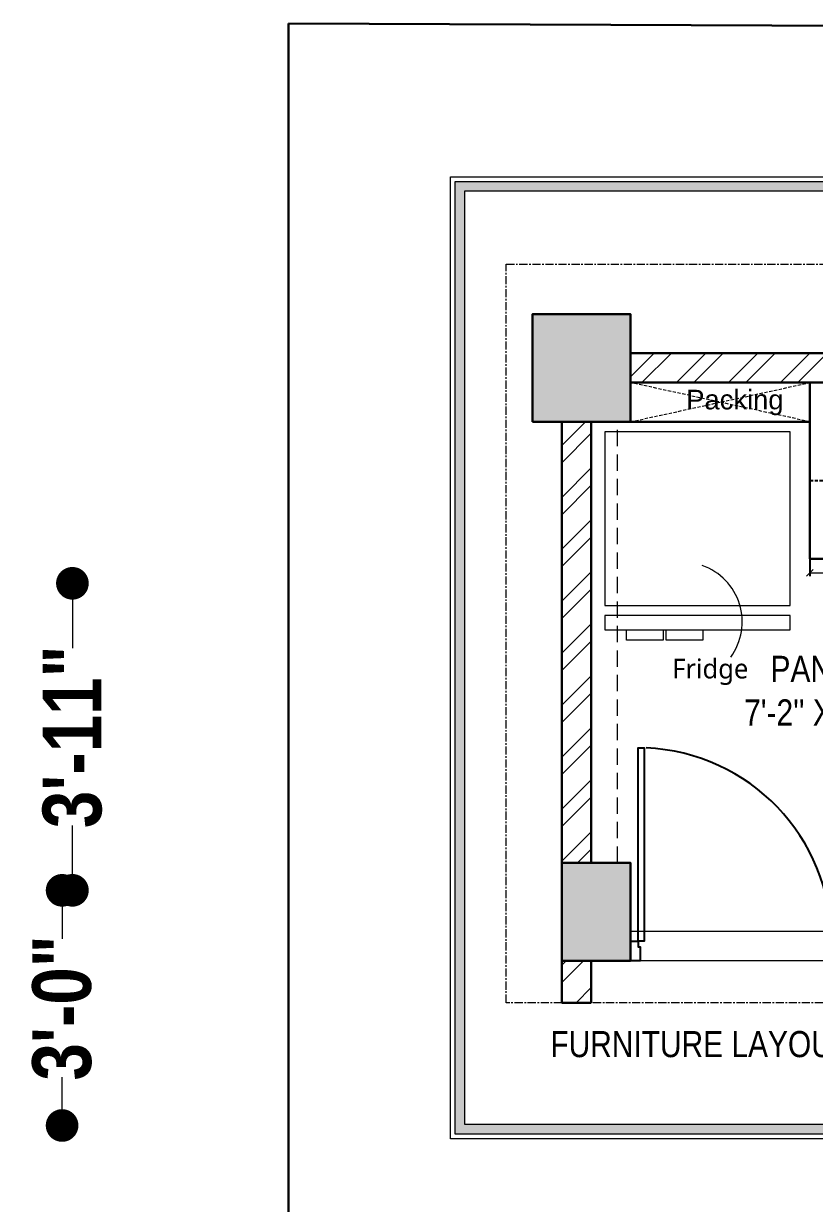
# Model space of a CAD drawing. Header units: millimetres. Extents: x 56222 to 3066687, y -650199 to -121287.
# Drawn here: x 133109.1 to 133230.3, y -184478.2 to -184297.6 of the extents above; entities that cross this region are included whole.
import ezdxf

# ---------------------------------------------------------------- set-up
doc = ezdxf.new("R2010")
doc.units = ezdxf.units.MM
doc.header["$MEASUREMENT"] = 0
doc.header["$PDMODE"] = 35
for name, pattern in [('ACAD_ISO02W100', [15, 12, -3]), ('CENTER', [2, 1.25, -0.25, 0.25, -0.25]), ('DASHED', [0.75, 0.5, -0.25]), ('DASHED2', [0.375, 0.25, -0.125]), ('DASHEDX2', [1.5, 1, -0.5])]:
    doc.linetypes.add(name, pattern=pattern)
doc.layers.get('Defpoints').update_dxf_attribs({"color": 220})
doc.layers.add('AR DOOR', color=40, linetype='Continuous')
doc.layers.add('AR ELE-5', color=134, linetype='Continuous')
for name, color, linetype, lineweight in [('COLUMN', 1, 'Continuous', 30), ('dim05', 1, 'Continuous', 13), ('Dimension', 10, 'DASHEDX2', 20), ('Electrical', 84, 'Continuous', 30), ('FIRST FLOOR', 7, 'Continuous', 9), ('FIRST FLOOR ( TEXT )', 7, 'Continuous', 9), ('FIRST FLOOR_( PLine )_', 251, 'Continuous', 30), ('FUR1', 1, 'Continuous', 0), ('FURNITURE', 32, 'Continuous', 9), ('hatch-wall', 8, 'Continuous', 9), ('Labelling', 1, 'Continuous', 25), ('TILE', 14, 'Continuous', 9), ('wall', 7, 'Continuous', 30)]:
    doc.layers.add(name, color=color, linetype=linetype, lineweight=lineweight)
doc.styles.add('Arial', font='arial.ttf')
doc.styles.add('Cn_BT_9 ( BOLD )', font='swisscb.ttf', dxfattribs={"height": 9})
doc.styles.add('KATHA', font='swissc.ttf')
doc.styles.get("Standard").update_dxf_attribs({"font": 'arial.ttf', "height": 6})
doc.dimstyles.new('Cn_BT_9 ( BOLD )', dxfattribs={"dimtxt": 9, "dimasz": 5, "dimexe": 1.5, "dimexo": 0, "dimgap": 0.09, "dimtad": 0, "dimzin": 3, "dimdsep": 46, "dimlunit": 4, "dimtxsty": 'Cn_BT_9 ( BOLD )', "dimblk": 'DOT', "dimcen": 0.09, "dimdle": 1.5, "dimclrd": 251, "dimclre": 251, "dimclrt": 5, "dimadec": 0, "dimazin": 0, "dimtfac": 0.75, "dimtofl": 0, "dimtmove": 0, "dimatfit": 3, "dimfxl": 0, "dimtolj": 1, "dimtzin": 0, "dimlwd": 15, "dimlwe": 15, "dimarcsym": 0})
doc.dimstyles.new('ISO-25', dxfattribs={"dimtxt": 2.5, "dimasz": 1, "dimexe": 0.5, "dimexo": 1, "dimtad": 0, "dimdec": 1, "dimlunit": 4, "dimtxsty": 'Standard', "dimblk": 'OBLIQUE', "dimcen": 2.5, "dimclrd": 1, "dimclre": 1, "dimclrt": 5, "dimadec": 0, "dimazin": 0, "dimtfac": 1, "dimtdec": 1, "dimtmove": 0, "dimatfit": 3, "dimfxl": 1, "dimlwd": -1, "dimarcsym": 0})

# ---------------------------------------------------------------- blocks, each defined once
blk = doc.blocks.new('*U144')
for points in [[(-1025.5, 0), (-985.5, 0), (-985.5, 30), (-975.5, 30), (-975.5, 100), (-1025.5, 100)], [(40, 0), (0, 0), (0, 30), (-10, 30), (-10, 100), (40, 100)], [(0, 0), (0, -985.5), (-30, -985.5), (-30, 0)]]:
    blk.add_lwpolyline(points, close=True)
at = {"layer": 'AR ELE-5', "linetype": 'ByBlock', "ltscale": 15}
blk.add_arc((1.4, 0.6), 987, 180.03474, 267.62699, dxfattribs=at)
blk = doc.blocks.new('_Oblique')
at = {"layer": 'wall', "color": 0, "lineweight": -2}
blk.add_line((-0.5, -0.5), (0.5, 0.5), dxfattribs=at)
blk = doc.blocks.new('*D166')
at = {"layer": 'Defpoints', "color": 0, "lineweight": 30, "transparency": 16777216}
for p in [(133229.55, -184375.97), (133316.07, -184379.47), (133316.07, -184381.63)]:
    blk.add_point(p, dxfattribs=at)
at = {"layer": 'dim05', "color": 1, "linetype": 'Continuous', "lineweight": -2, "transparency": 16777216}
for p, q in [((133229.55, -184376.97), (133229.55, -184382.13)), ((133316.07, -184380.47), (133316.07, -184382.13))]:
    blk.add_line(p, q, dxfattribs=at)
at = {"layer": 'dim05', "color": 1, "linetype": 'Continuous', "transparency": 16777216}
for p, q in [((133229.55, -184381.63), (133267.96, -184381.63)), ((133316.07, -184381.63), (133277.66, -184381.63))]:
    blk.add_line(p, q, dxfattribs=at)
at = {"layer": 'dim05', "color": 1, "transparency": 16777216, "rotation": 180}
blk.add_blockref('_Oblique', (133229.55, -184381.63), dxfattribs=at)
at = {"layer": 'dim05', "color": 1, "transparency": 16777216}
blk.add_blockref('_Oblique', (133316.07, -184381.63), dxfattribs=at)
at = {"layer": 'dim05', "color": 5, "lineweight": 25, "transparency": 16777216, "insert": (133272.81, -184381.63), "char_height": 2.5, "attachment_point": 5, "style": 'Arial'}
blk.add_mtext('7\'-2{\\H1x;\\S1/2;}"', dxfattribs=at)
blk = doc.blocks.new('_Dot')
at = {"color": 0, "linetype": 'ByBlock', "lineweight": -2}
blk.add_line((-0.5, 0), (-1, 0), dxfattribs=at)
at = {"color": 0, "linetype": 'ByBlock', "const_width": 0.5}
blk.add_lwpolyline([(-0.25, 0, 1), (0.25, 0, 1)], format="xyb", close=True, dxfattribs=at)
blk = doc.blocks.new('*D489')
at = {"layer": 'Defpoints', "color": 0, "linetype": 'CENTER', "lineweight": 30, "transparency": 16777216}
for p in [(133115, -184430.24), (133117.44, -184430.24), (133117.44, -184466.24)]:
    blk.add_point(p, dxfattribs=at)
at = {"layer": 'FURNITURE', "color": 251, "lineweight": 15, "transparency": 16777216}
for p, q in [((133117.44, -184430.24), (133113.5, -184430.24)), ((133115, -184435.24), (133115, -184437.66)), ((133115, -184461.24), (133115, -184458.82)), ((133117.44, -184466.24), (133113.5, -184466.24))]:
    blk.add_line(p, q, dxfattribs=at)
at = {"layer": 'FURNITURE', "color": 251, "linetype": 'CENTER', "lineweight": 15, "transparency": 16777216, "xscale": 5, "yscale": 5, "zscale": 5}
for p, rotation in [((133115, -184430.24), 90), ((133115, -184466.24), 270)]:
    blk.add_blockref('_Dot', p, dxfattribs=dict(at, rotation=rotation))
at = {"layer": 'FURNITURE', "color": 5, "linetype": 'CENTER', "lineweight": 30, "transparency": 16777216, "insert": (133115, -184448.24), "char_height": 9, "attachment_point": 5, "rotation": 90, "style": 'Cn_BT_9 ( BOLD )'}
blk.add_mtext('\\A1;3\'-0"', dxfattribs=at)
blk = doc.blocks.new('*D490')
at = {"layer": 'Defpoints', "color": 0, "linetype": 'CENTER', "lineweight": 30, "transparency": 16777216}
for p in [(133115.5, -184383.24), (133116.58, -184383.24), (133115.5, -184430.24)]:
    blk.add_point(p, dxfattribs=at)
at = {"layer": 'FURNITURE', "color": 251, "lineweight": 15, "transparency": 16777216}
for p, q in [((133115.5, -184383.24), (133118.08, -184383.24)), ((133116.58, -184388.24), (133116.58, -184393.17)), ((133116.58, -184425.24), (133116.58, -184420.31)), ((133115.5, -184430.24), (133118.08, -184430.24))]:
    blk.add_line(p, q, dxfattribs=at)
at = {"layer": 'FURNITURE', "color": 251, "linetype": 'CENTER', "lineweight": 15, "transparency": 16777216, "xscale": 5, "yscale": 5, "zscale": 5}
for p, rotation in [((133116.58, -184383.24), 90), ((133116.58, -184430.24), 270)]:
    blk.add_blockref('_Dot', p, dxfattribs=dict(at, rotation=rotation))
at = {"layer": 'FURNITURE', "color": 5, "linetype": 'CENTER', "lineweight": 30, "transparency": 16777216, "insert": (133116.58, -184406.74), "char_height": 9, "attachment_point": 5, "rotation": 90, "style": 'Cn_BT_9 ( BOLD )'}
blk.add_mtext('\\A1;3\'-11"', dxfattribs=at)

msp = doc.modelspace()

# ---------------------------------------------------------------- hatches: boundary and pattern name
at = {"layer": 'Dimension', "linetype": 'Continuous', "true_color": 0xd39e00}
h = msp.add_hatch(color=42, dxfattribs=at)
h.paths.add_polyline_path([(133175.222, -184321.722), (133175.222, -184467.549), (133382.4, -184467.549), (133382.4, -184321.722)])
h.paths.add_polyline_path([(133176.676, -184323.176), (133380.946, -184323.176), (133380.946, -184466.095), (133176.676, -184466.095)], flags=16)
at = {"layer": 'FURNITURE', "linetype": 'CENTER', "lineweight": 15, "true_color": 0x636466}
h = msp.add_hatch(dxfattribs=at)
h.set_pattern_fill('AR-CONC', color=251)
h.set_pattern_definition([(50, (0, 0), (7.17260183, -0.62752135), [0.75, -8.25]), (355, (0, 0), (-1.38751334, 7.52192134), [0.6, -6.6]), (100.4514445, (0.598, -0.052), (5.78508847, 6.8943999), [0.63740192, -7.01142112]), (46.1842, (0, 2), (10.6724133, -1.6551928), [1.125, -12.375]), (96.6356355, (0.889, 1.862), (9.34661946, 9.741186), [0.9561034, -10.5171376]), (351.184164, (0, 2), (9.34661945, 9.741186), [0.9, -9.9]), (21, (1, 1.5), (5.96907052, -4.0261889), [0.75, -8.25]), (326, (1, 1.5), (2.43315332, 7.25150045), [0.6, -6.6]), (71.4514447, (1.4974, 1.1645), (8.40222377, 3.22531153), [0.6374019, -7.01142112]), (37.5, (0, 0), (0.121598553, 3.328938538), [0, -6.52, 0, -6.7, 0, -6.625]), (7.5, (0, 0), (2.630695374, 3.94411712), [0, -3.82, 0, -6.37, 0, -2.525]), (327.5, (-2.23, 0), (5.338224362, -0.225548717), [0, -2.5, 0, -7.8, 0, -10.35]), (317.5, (-3.23, 0), (5.83186169, 1.00104982), [0, -3.25, 0, -5.18, 0, -7.35])])
h.paths.add_polyline_path([(133202.073, -184426.014), (133191.573, -184426.014), (133191.573, -184441.014), (133202.073, -184441.014), (133202.073, -184438.014)])
h.paths.add_polyline_path([(133202.073, -184342.014), (133187.073, -184342.014), (133187.073, -184358.514), (133202.073, -184358.514)])
h.paths.add_polyline_path([(133345.573, -184342.014), (133330.573, -184342.014), (133330.573, -184352.517), (133345.573, -184352.517)])
h.paths.add_polyline_path([(133345.573, -184432.014), (133330.573, -184432.014), (133330.573, -184441.014), (133345.573, -184441.014), (133345.573, -184436.514)])
at = {"layer": 'hatch-wall', "linetype": 'CENTER', "lineweight": 15}
h = msp.add_hatch(dxfattribs=at)
h.set_pattern_fill('ANSI32', color=256, scale=15)
h.paths.add_polyline_path([(133196.073, -184358.514), (133191.573, -184358.514), (133191.573, -184426.014), (133196.073, -184426.014)])
h.paths.add_polyline_path([(133330.573, -184348.014), (133202.073, -184348.014), (133202.073, -184352.514), (133316.073, -184352.514), (133316.073, -184379.468), (133316.073, -184384.019), (133320.573, -184384.019), (133320.573, -184352.514), (133330.573, -184352.514)])
h.paths.add_polyline_path([(133320.656, -184408.019), (133316.073, -184408.019), (133316.073, -184436.514), (133292.573, -184436.514), (133238.073, -184436.514), (133234.073, -184436.514), (133234.073, -184441.014), (133330.573, -184441.014), (133330.573, -184432.014), (133320.656, -184432.014)])
h.paths.add_polyline_path([(133196.073, -184441.014), (133191.573, -184441.014), (133191.573, -184447.448), (133196.073, -184447.448)])

# ---------------------------------------------------------------- linework, layer by layer
at = {"layer": 'COLUMN', "transparency": 33554687}
for points in [[(133187.073, -184358.514), (133187.073, -184342.014), (133202.073, -184342.014), (133202.073, -184358.514)], [(133191.573, -184426.014), (133202.073, -184426.014), (133202.073, -184441.014), (133191.573, -184441.014)]]:
    msp.add_lwpolyline(points, close=True, dxfattribs=at)
at = {"layer": 'Dimension', "color": 42, "linetype": 'Continuous', "true_color": 0xd39e00}
for points in [[(133174.495, -184320.995), (133383.127, -184320.995), (133383.127, -184468.276), (133174.495, -184468.276)], [(133175.222, -184321.722), (133382.4, -184321.722), (133382.4, -184467.549), (133175.222, -184467.549)], [(133176.676, -184323.176), (133380.946, -184323.176), (133380.946, -184466.095), (133176.676, -184466.095)]]:
    msp.add_lwpolyline(points, close=True, dxfattribs=at)
at = {"layer": 'FIRST FLOOR', "transparency": 33554687}
msp.add_line((133191.573, -184441.014), (133195.573, -184441.014), dxfattribs=at)
at = {"layer": 'FIRST FLOOR_( PLine )_', "transparency": 33554687}
for p, q in [((133202.073, -184348.014), (133330.573, -184348.014)), ((133202.073, -184352.514), (133316.073, -184352.514)), ((133191.573, -184358.514), (133191.573, -184441.014)), ((133196.073, -184426.014), (133196.073, -184358.514)), ((133191.573, -184441.014), (133195.573, -184441.014))]:
    msp.add_line(p, q, dxfattribs=at)
msp.add_lwpolyline([(133191.573, -184358.514), (133191.573, -184441.014), (133196.073, -184441.014)], dxfattribs=at)
msp.add_lwpolyline([(133196.073, -184447.448), (133196.073, -184441.014), (133191.573, -184441.014), (133191.573, -184447.448)], close=True, dxfattribs=at)
msp.add_lwpolyline([(133196.073, -184447.448), (133196.073, -184441.014), (133191.573, -184441.014), (133191.573, -184447.448)], close=True, dxfattribs=at)
at = {"layer": 'FUR1', "color": 252, "true_color": 0x939598}
msp.add_arc((133210.084, -184389.14, -0.001), 9.117, 323.82202, 70.8402, dxfattribs=at)
at = {"layer": 'FURNITURE', "linetype": 'DASHED', "lineweight": 15}
for p, q in [((133202.073, -184358.514), (133229.55, -184352.514)), ((133229.55, -184358.514), (133202.073, -184352.514))]:
    msp.add_line(p, q, dxfattribs=at)
at = {"layer": 'FURNITURE', "lineweight": 30}
msp.add_line((133202.073, -184358.514), (133229.55, -184358.514), dxfattribs=at)
at = {"layer": 'FURNITURE', "linetype": 'DASHED', "lineweight": 25}
msp.add_line((133229.55, -184367.514), (133316.073, -184367.514), dxfattribs=at)
at = {"layer": 'FURNITURE', "color": 9, "linetype": 'CENTER', "lineweight": 15, "true_color": 0xc7c8ca}
msp.add_lwpolyline([(133345.573, -184447.448), (133183.043, -184447.448), (133183.043, -184334.402), (133345.573, -184334.402)], close=True, dxfattribs=at)
at = {"layer": 'FURNITURE', "lineweight": 30}
msp.add_lwpolyline([(133229.55, -184352.514), (133316.073, -184352.514), (133316.073, -184379.468), (133229.55, -184379.468)], close=True, dxfattribs=at)
at = {"layer": 'FURNITURE'}
for points in [[(133226.55, -184386.621), (133226.55, -184360.064), (133198.132, -184360.064), (133198.132, -184386.621)], [(133226.55, -184390.383), (133226.55, -184388.17), (133198.132, -184388.17), (133198.132, -184390.383)]]:
    msp.add_lwpolyline(points, close=True, dxfattribs=at)
at = {"layer": 'FURNITURE', "flags": 128}
for points in [[(133207.081, -184390.383), (133207.081, -184391.961), (133201.454, -184391.961), (133201.454, -184390.383)], [(133213.183, -184390.383), (133213.183, -184391.961), (133207.556, -184391.961), (133207.556, -184390.383)]]:
    msp.add_lwpolyline(points, dxfattribs=at)
at = {"layer": 'Labelling', "color": 251, "linetype": 'DASHED2', "lineweight": 0, "ltscale": 10, "true_color": 0x636466, "transparency": 33554687}
msp.add_line((133200.073, -184426.014), (133200.073, -184358.514), dxfattribs=at)
at = {"layer": 'Labelling', "color": 251, "linetype": 'ACAD_ISO02W100', "lineweight": 0, "ltscale": 10, "true_color": 0x636466, "transparency": 33554687}
msp.add_lwpolyline([(133234.073, -184436.514), (133234.073, -184441.014), (133202.073, -184441.014), (133202.073, -184436.514)], close=True, dxfattribs=at)
at = {"layer": 'TILE', "color": 1, "lineweight": 30}
msp.add_lwpolyline([(133149.693, -184297.557), (134371.584, -184302.616), (134371.584, -184802.923), (133149.693, -184797.864)], close=True, dxfattribs=at)

# ---------------------------------------------------------------- block references
at = {"layer": 'AR DOOR', "linetype": 'ByBlock', "lineweight": -2, "transparency": 33554687, "extrusion": (0, 0, -1), "xscale": -0.02999999999996949, "yscale": 0.02999999999996949, "zscale": -0.02999999999996949, "rotation": 180}
msp.add_blockref('*U144', (-133203.273, -184438.014), dxfattribs=at)

# ---------------------------------------------------------------- texts
at = {"layer": 'Electrical', "color": 1, "insert": (133225.526, -184353.62), "char_height": 3, "attachment_point": 3}
msp.add_mtext_dynamic_manual_height_columns('Packing', width=72.36243, gutter_width=1, heights=[3.833], dxfattribs=at)
at = {"layer": 'FIRST FLOOR ( TEXT )', "transparency": 33554687, "char_height": 4, "attachment_point": 5, "style": 'KATHA'}
for s, insert in [("PANTRY\\P7'-2'' X 10'-8''", (133232.826, -184399.703)), ('FURNITURE LAYOUT', (133212.841, -184453.806))]:
    msp.add_mtext(s, dxfattribs=dict(at, insert=insert))
at = {"layer": 'Labelling', "color": 1, "insert": (133214.3, -184396.806), "char_height": 3, "width": 16.1646, "attachment_point": 5, "style": 'Arial'}
msp.add_mtext('{\\fMalgun Gothic|b0|i0|c0|p34;Fridge}', dxfattribs=at)

# ---------------------------------------------------------------- dimensions: what is measured, and where the dimension line sits
at = {"layer": 'dim05', "color": 27, "lineweight": 25, "true_color": 0x7d5120}
dim = msp.add_linear_dim(base=(133316.073, -184381.629), p1=(133229.55, -184375.968), p2=(133316.073, -184379.468), dimstyle='ISO-25', override={"dimtxsty": 'Arial'}, dxfattribs=at)
dim.commit()
dim.dimension.update_dxf_attribs({"geometry": '*D166', "text_midpoint": (133272.811, -184381.629)})
at = {"layer": 'FURNITURE', "color": 242, "linetype": 'CENTER', "lineweight": 30, "true_color": 0xcd2027}
for base, p1, p2, picture, middle in [((133116.58, -184383.239), (133115.505, -184430.239), (133115.505, -184383.239), '*D490', (133116.58, -184406.739)), ((133115.005, -184430.239), (133117.435, -184466.239), (133117.435, -184430.239), '*D489', (133115.005, -184448.239))]:
    dim = msp.add_linear_dim(base=base, p1=p1, p2=p2, angle=90, dimstyle='Cn_BT_9 ( BOLD )', dxfattribs=at)
    dim.commit()
    dim.dimension.update_dxf_attribs({"geometry": picture, "text_midpoint": middle})

doc.saveas('drawing.dxf')
